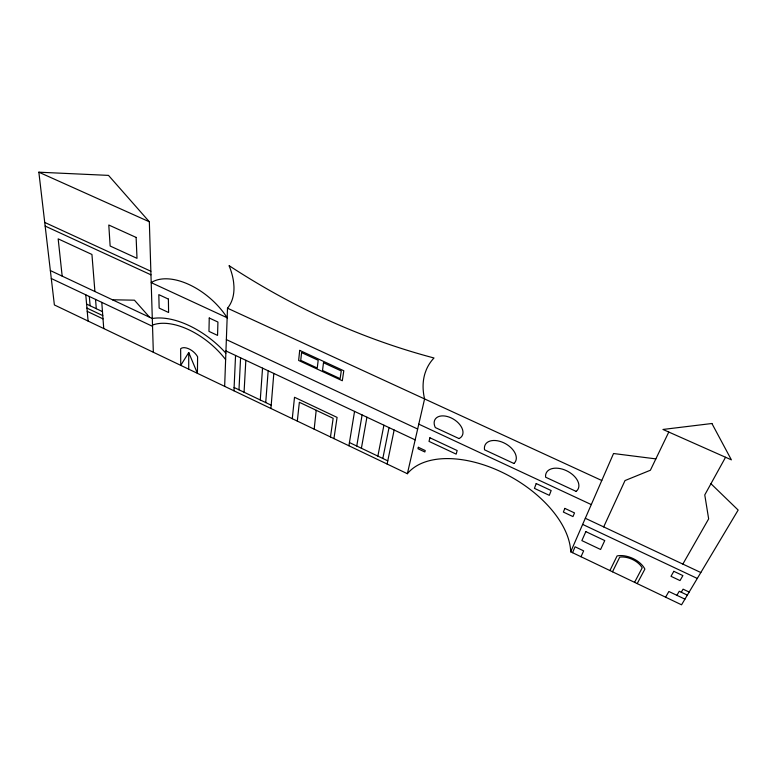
<?xml version="1.0" encoding="UTF-8"?>
<svg xmlns="http://www.w3.org/2000/svg" width="777" height="777" viewBox="0 0 777 777"><rect width="100%" height="100%" fill="white"/><g stroke="black" fill="none" stroke-linecap="round" stroke-linejoin="round"><path stroke-width="1.17" d="M188.704 369.162L188.743 352.544L180.74 365.355L180.653 348.708A11.694 6.537 40.1 0 1 197.601 356.75L197.426 373.329L188.743 352.544M224.65 386.354L227.506 308.207A72.125 42.725 43 0 0 233.935 286.159L233.605 282.274A72.125 42.725 43 0 0 229.05 265.627A928.194 750.922 83.4 0 0 434.003 357.983A93.017 60.12 29.6 0 0 426.291 369.813L425.077 373.125A93.017 60.12 29.6 0 0 424.582 398.931L407.371 473.717L54.38 304.943L38.85 172.193L108.498 175.388L149.339 221.785L153.331 352.253M233.955 390.792L235.557 355.458M238.976 389.811L240.588 357.828M244.065 392.239L245.833 360.285M260.266 399.97L262.539 368.143M265.724 402.573L268.172 370.794M270.93 408.479L273.815 373.446M292.278 418.686L294.512 397.27L337.082 417.404L333.935 438.607M314.18 429.157L316.2 410.275M297.309 421.085L299.359 402.292L333.158 418.308L330.468 436.946M348.912 445.765L354.555 411.402M356.75 446.027L362.111 414.947M361.402 448.251L366.919 417.21M377.865 456.109L383.916 425.194M382.818 458.469L389.034 427.603M387.111 464.024L394.153 430.011M710.945 483.721L738.15 510.062L681.546 604.807L570.707 551.806L613.539 453.525L655.856 458.886M572.523 552.68L575.097 546.794L583.644 550.874L581.011 556.74M603.68 526.903L625.009 480.565L650.388 470.24L668.783 432.051M609.916 570.561L617.093 555.924A19.143 11.063 24.7 0 1 644.881 569.104L637.198 583.595M612.49 571.794L619.725 557.167A16.152 9.343 24.6 0 1 642.2 567.841L634.566 582.342M725.553 457.264L704.768 494.91L708.653 518.881L682.847 564.083M665.607 597.183L668.871 591.491L684.935 599.145M676.893 595.318L679.253 591.268L687.334 595.114M681.274 592.229L683.08 589.16L689.17 592.055M112.461 299.776L134.431 300.184L149.592 317.249M38.85 172.193L149.339 221.785M44.726 222.426L150.855 271.241M227.506 308.207L601.767 480.497M45.153 226.078L150.961 274.825M576.408 491.511L545.609 477.195A17.852 11.043 27 0 1 566.307 470.619A17.852 11.043 27 0 1 576.145 491.394M418.774 424.135L591.287 504.584M226.36 339.598L417.647 429.03M585.324 518.278L700.825 572.532M225.942 350.942L415.151 439.879M50.359 270.561L152.302 318.531A67.929 37.519 39.7 0 1 225.864 353.147M582.653 524.407L697.299 578.438M51.292 278.516L152.535 326.34M86.597 304.089L102.477 311.626M86.946 308.08L102.768 315.608M87.238 311.373L103.02 318.881M234.1 387.48L271.192 405.186M349.436 442.54L387.772 460.839M62.17 276.117L58.168 238.86L91.939 254.467L94.911 291.521M85.771 294.804L88.092 321.056M89.326 296.484L90.113 305.759M95.542 299.417L96.29 308.683M101.777 302.37L103.739 328.535M407.371 473.717A93.182 53.594 29.5 0 1 501.991 472.241A93.182 53.594 29.5 0 1 570.707 551.806M152.496 325.087A58.498 32.352 39.8 0 1 225.621 359.605M209.246 318.007L208.964 331.381L217.55 335.392L217.929 322.037L209.246 318.007M299.699 350.378L298.64 360.45L342.307 380.74L343.793 370.765L299.699 350.378M301.573 352.593L300.748 360.363L317.239 368.026L318.191 360.275L301.573 352.593M323.504 362.742L322.523 370.474L340.141 378.652L341.258 370.95L323.504 362.742M418.337 447.299L417.997 448.747L424.864 451.981L425.213 450.543L418.337 447.299M429.904 437.781L429.021 441.394L456.167 454.127L457.158 450.543L429.904 437.781M536.198 483.547L534.43 488.364L549.31 495.337L551.165 490.54L536.198 483.547M564.86 508.391L563.364 512.062L572.97 516.579L574.514 512.927L564.86 508.391M585.839 531.623L581.866 540.598L600.582 549.485L604.759 540.569L585.839 531.623M673.824 571.318L670.998 576.311L680.011 580.584L682.896 575.602L673.824 571.318M711.907 423.504L662.956 429.458L731.38 459.848L711.907 423.504M136.121 237.422L108.79 225.019L110.14 246.018L137.005 258.333L136.121 237.422M227.156 317.764L151.204 282.634A55.604 31.906 40.9 0 1 227.156 317.764M168.386 299.087L158.819 294.648L159.149 308.09L168.599 312.509L168.386 299.087M513.898 463.48L484.547 449.825A17.298 10.742 29.5 0 1 503.7 442.773A17.298 10.742 29.5 0 1 513.898 463.48M458.984 438.568L435.314 427.554A15.831 9.839 31.6 0 1 441.151 415.967A15.831 9.839 31.6 0 1 459.848 424.669A15.831 9.839 31.6 0 1 458.984 438.568"/></g></svg>
